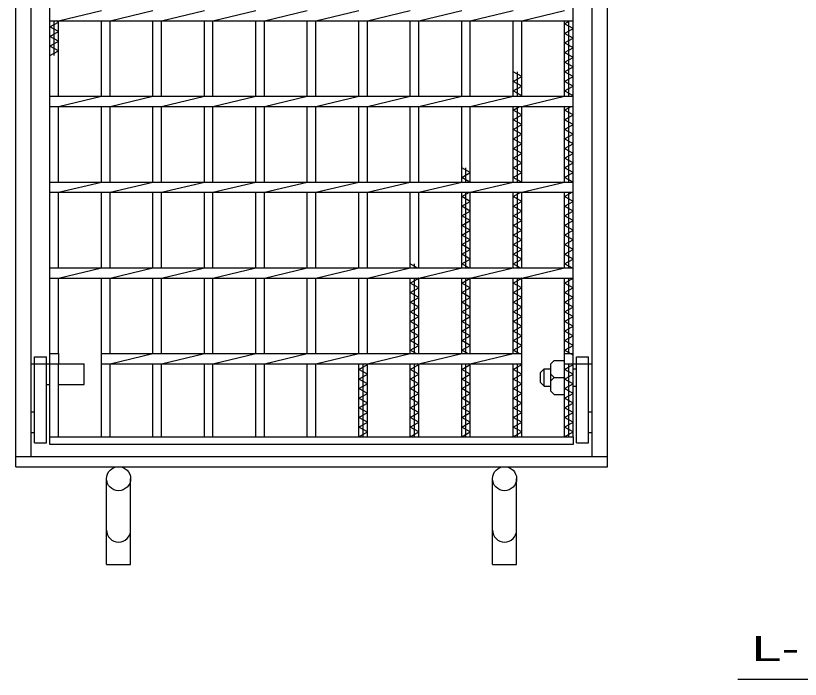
# Model space of a CAD drawing. Units: millimetres, scale not verified. Extents: x -1456 to 1389, y -1026 to 839.
# Drawn here: x -853 to -395.6, y -268.5 to 118.5 of the extents above; entities that cross this region are included whole.
import ezdxf
from ezdxf.enums import TextEntityAlignment as Align

# ---------------------------------------------------------------- set-up
doc = ezdxf.new("R2010")
doc.units = ezdxf.units.MM
doc.header["$LTSCALE"] = 8
for name, color, linetype, lineweight in [('16', 3, 'Continuous', 25), ('19', 6, 'Continuous', 25), ('22', 4, 'Continuous', 25)]:
    doc.layers.add(name, color=color, linetype=linetype, lineweight=lineweight)
doc.styles.add('ベクトル', font='')
doc.styles.get('ベクトル').set_extended_font_data('ベクトル')

msp = doc.modelspace()

# ---------------------------------------------------------------- linework, layer by layer
at = {"layer": '16'}
for p, q in [((-833, -127), (-833, 364)), ((-528, -127), (-528, 364)), ((-833, 115.5), (-833, 121.5)), ((-828, 115.5), (-803, 121.5)), ((-798, 115.5), (-773, 121.5)), ((-768, 115.5), (-743, 121.5)), ((-738, 115.5), (-713, 121.5)), ((-708, 115.5), (-683, 121.5)), ((-678, 115.5), (-653, 121.5)), ((-648, 115.5), (-623, 121.5)), ((-618, 115.5), (-593, 121.5)), ((-588, 115.5), (-563, 121.5)), ((-558, 115.5), (-533, 121.5)), ((-528, 115.5), (-528, 121.5)), ((-833, 115.5), (-528, 115.5)), ((-833, 112), (-828, 114.8)), ((-830.5, 95.2), (-830.5, 115.5)), ((-828, 114.8), (-829.25, 115.5)), ((-828, 71.5), (-828, 115.5)), ((-803, 71.5), (-803, 115.5)), ((-798, 71.5), (-798, 115.5)), ((-773, 71.5), (-773, 115.5)), ((-768, 71.5), (-768, 115.5)), ((-743, 71.5), (-743, 115.5)), ((-738, 71.5), (-738, 115.5)), ((-713, 71.5), (-713, 115.5)), ((-708, 71.5), (-708, 115.5)), ((-683, 71.5), (-683, 115.5)), ((-678, 71.5), (-678, 115.5)), ((-653, 71.5), (-653, 115.5)), ((-648, 71.5), (-648, 115.5)), ((-623, 71.5), (-623, 115.5)), ((-618, 71.5), (-618, 115.5)), ((-593, 71.5), (-593, 115.5)), ((-588, 71.5), (-588, 115.5)), ((-563, 71.5), (-563, 115.5)), ((-558, 71.5), (-558, 115.5)), ((-533, 71.5), (-533, 115.5)), ((-533, 113.8), (-529.964, 115.5)), ((-530.5, 71.5), (-530.5, 115.5)), ((-828, 109.2), (-833, 112)), ((-528, 111), (-533, 113.8)), ((-533, 108.2), (-528, 111)), ((-833, 106.4), (-828, 109.2)), ((-828, 103.6), (-833, 106.4)), ((-528, 105.4), (-533, 108.2)), ((-533, 102.6), (-528, 105.4)), ((-833, 100.8), (-828, 103.6)), ((-828, 98), (-833, 100.8)), ((-528, 99.8), (-533, 102.6)), ((-833, 95.2), (-828, 98)), ((-533, 97), (-528, 99.8)), ((-528, 94.2), (-533, 97)), ((-533, 91.4), (-528, 94.2)), ((-528, 88.6), (-533, 91.4)), ((-533, 85.8), (-528, 88.6)), ((-558, 83), (-563, 85.8)), ((-563, 80.2), (-558, 83)), ((-560.5, 71.5), (-560.5, 85.8)), ((-528, 83), (-533, 85.8)), ((-533, 80.2), (-528, 83)), ((-558, 77.4), (-563, 80.2)), ((-528, 77.4), (-533, 80.2)), ((-563, 74.6), (-558, 77.4)), ((-558, 71.8), (-563, 74.6)), ((-533, 74.6), (-528, 77.4)), ((-528, 71.8), (-533, 74.6)), ((-833, 71.5), (-528, 71.5)), ((-833, 65.5), (-833, 71.5)), ((-828, 65.5), (-803, 71.5)), ((-798, 65.5), (-773, 71.5)), ((-768, 65.5), (-743, 71.5)), ((-738, 65.5), (-713, 71.5)), ((-708, 65.5), (-683, 71.5)), ((-678, 65.5), (-653, 71.5)), ((-648, 65.5), (-623, 71.5)), ((-618, 65.5), (-593, 71.5)), ((-588, 65.5), (-563, 71.5)), ((-558.536, 71.5), (-558, 71.8)), ((-558, 65.5), (-533, 71.5)), ((-528.536, 71.5), (-528, 71.8)), ((-528, 65.5), (-528, 71.5)), ((-833, 65.5), (-528, 65.5)), ((-828, 21.5), (-828, 65.5)), ((-803, 21.5), (-803, 65.5)), ((-798, 21.5), (-798, 65.5)), ((-773, 21.5), (-773, 65.5)), ((-768, 21.5), (-768, 65.5)), ((-743, 21.5), (-743, 65.5)), ((-738, 21.5), (-738, 65.5)), ((-713, 21.5), (-713, 65.5)), ((-708, 21.5), (-708, 65.5)), ((-683, 21.5), (-683, 65.5)), ((-678, 21.5), (-678, 65.5)), ((-653, 21.5), (-653, 65.5)), ((-648, 21.5), (-648, 65.5)), ((-623, 21.5), (-623, 65.5)), ((-618, 21.5), (-618, 65.5)), ((-593, 21.5), (-593, 65.5)), ((-588, 21.5), (-588, 65.5)), ((-563, 21.5), (-563, 65.5)), ((-563, 63.4), (-559.25, 65.5)), ((-560.5, 21.5), (-560.5, 65.5)), ((-558, 21.5), (-558, 65.5)), ((-533, 21.5), (-533, 65.5)), ((-533, 63.4), (-529.25, 65.5)), ((-530.5, 21.5), (-530.5, 65.5)), ((-558, 60.6), (-563, 63.4)), ((-563, 57.8), (-558, 60.6)), ((-528, 60.6), (-533, 63.4)), ((-533, 57.8), (-528, 60.6)), ((-558, 55), (-563, 57.8)), ((-563, 52.2), (-558, 55)), ((-528, 55), (-533, 57.8)), ((-533, 52.2), (-528, 55)), ((-558, 49.4), (-563, 52.2)), ((-528, 49.4), (-533, 52.2)), ((-563, 46.6), (-558, 49.4)), ((-558, 43.8), (-563, 46.6)), ((-533, 46.6), (-528, 49.4)), ((-528, 43.8), (-533, 46.6)), ((-563, 41), (-558, 43.8)), ((-533, 41), (-528, 43.8)), ((-558, 38.2), (-563, 41)), ((-563, 35.4), (-558, 38.2)), ((-528, 38.2), (-533, 41)), ((-533, 35.4), (-528, 38.2)), ((-558, 32.6), (-563, 35.4)), ((-563, 29.8), (-558, 32.6)), ((-528, 32.6), (-533, 35.4)), ((-533, 29.8), (-528, 32.6)), ((-588, 27), (-593, 29.8)), ((-590.5, 21.5), (-590.5, 29.8)), ((-558, 27), (-563, 29.8)), ((-528, 27), (-533, 29.8)), ((-593, 24.2), (-588, 27)), ((-588.179, 21.5), (-593, 24.2)), ((-563, 24.2), (-558, 27)), ((-558.179, 21.5), (-563, 24.2)), ((-533, 24.2), (-528, 27)), ((-528, 21.4), (-533, 24.2)), ((-833, 21.5), (-528, 21.5)), ((-833, 15.5), (-833, 21.5)), ((-828, 15.5), (-803, 21.5)), ((-798, 15.5), (-773, 21.5)), ((-768, 15.5), (-743, 21.5)), ((-738, 15.5), (-713, 21.5)), ((-708, 15.5), (-683, 21.5)), ((-678, 15.5), (-653, 21.5)), ((-648, 15.5), (-623, 21.5)), ((-618, 15.5), (-593, 21.5)), ((-588, 15.5), (-563, 21.5)), ((-558, 15.5), (-533, 21.5)), ((-528, 15.5), (-528, 21.5)), ((-833, 15.5), (-528, 15.5)), ((-828, -28.5), (-828, 15.5)), ((-803, -28.5), (-803, 15.5)), ((-798, -28.5), (-798, 15.5)), ((-773, -28.5), (-773, 15.5)), ((-768, -28.5), (-768, 15.5)), ((-743, -28.5), (-743, 15.5)), ((-738, -28.5), (-738, 15.5)), ((-713, -28.5), (-713, 15.5)), ((-708, -28.5), (-708, 15.5)), ((-683, -28.5), (-683, 15.5)), ((-678, -28.5), (-678, 15.5)), ((-653, -28.5), (-653, 15.5)), ((-648, -28.5), (-648, 15.5)), ((-623, -28.5), (-623, 15.5)), ((-618, -28.5), (-618, 15.5)), ((-593, -28.5), (-593, 15.5)), ((-593, 13), (-588.536, 15.5)), ((-590.5, -28.5), (-590.5, 15.5)), ((-588, -28.5), (-588, 15.5)), ((-563, -28.5), (-563, 15.5)), ((-563, 13), (-558.536, 15.5)), ((-560.5, -28.5), (-560.5, 15.5)), ((-558, -28.5), (-558, 15.5)), ((-533, -28.5), (-533, 15.5)), ((-533, 13), (-528.536, 15.5)), ((-530.5, -28.5), (-530.5, 15.5)), ((-588, 10.2), (-593, 13)), ((-593, 7.4), (-588, 10.2)), ((-558, 10.2), (-563, 13)), ((-563, 7.4), (-558, 10.2)), ((-528, 10.2), (-533, 13)), ((-533, 7.4), (-528, 10.2)), ((-588, 4.6), (-593, 7.4)), ((-593, 1.8), (-588, 4.6)), ((-558, 4.6), (-563, 7.4)), ((-563, 1.8), (-558, 4.6)), ((-528, 4.6), (-533, 7.4)), ((-533, 1.8), (-528, 4.6)), ((-588, -1), (-593, 1.8)), ((-558, -1), (-563, 1.8)), ((-528, -1), (-533, 1.8)), ((-593, -3.8), (-588, -1)), ((-588, -6.6), (-593, -3.8)), ((-563, -3.8), (-558, -1)), ((-558, -6.6), (-563, -3.8)), ((-533, -3.8), (-528, -1)), ((-528, -6.6), (-533, -3.8)), ((-593, -9.4), (-588, -6.6)), ((-563, -9.4), (-558, -6.6)), ((-533, -9.4), (-528, -6.6)), ((-588, -12.2), (-593, -9.4)), ((-593, -15), (-588, -12.2)), ((-558, -12.2), (-563, -9.4)), ((-563, -15), (-558, -12.2)), ((-528, -12.2), (-533, -9.4)), ((-533, -15), (-528, -12.2)), ((-588, -17.8), (-593, -15)), ((-593, -20.6), (-588, -17.8)), ((-558, -17.8), (-563, -15)), ((-563, -20.6), (-558, -17.8)), ((-528, -17.8), (-533, -15)), ((-533, -20.6), (-528, -17.8)), ((-588, -23.4), (-593, -20.6)), ((-558, -23.4), (-563, -20.6)), ((-528, -23.4), (-533, -20.6)), ((-618.893, -28.5), (-623, -26.2)), ((-620.5, -28.5), (-620.5, -26.2)), ((-593, -26.2), (-588, -23.4)), ((-588.893, -28.5), (-593, -26.2)), ((-563, -26.2), (-558, -23.4)), ((-558.893, -28.5), (-563, -26.2)), ((-533, -26.2), (-528, -23.4)), ((-528, -29), (-533, -26.2)), ((-833, -28.5), (-528, -28.5)), ((-833, -34.5), (-833, -28.5)), ((-828, -34.5), (-803, -28.5)), ((-798, -34.5), (-773, -28.5)), ((-768, -34.5), (-743, -28.5)), ((-738, -34.5), (-713, -28.5)), ((-708, -34.5), (-683, -28.5)), ((-678, -34.5), (-653, -28.5)), ((-648, -34.5), (-623, -28.5)), ((-618, -34.5), (-593, -28.5)), ((-588, -34.5), (-563, -28.5)), ((-558, -34.5), (-533, -28.5)), ((-528, -34.5), (-528, -28.5)), ((-833, -34.5), (-528, -34.5)), ((-828, -78.5), (-828, -34.5)), ((-803, -78.5), (-803, -34.5)), ((-798, -78.5), (-798, -34.5)), ((-773, -78.5), (-773, -34.5)), ((-768, -78.5), (-768, -34.5)), ((-743, -78.5), (-743, -34.5)), ((-738, -78.5), (-738, -34.5)), ((-713, -78.5), (-713, -34.5)), ((-708, -78.5), (-708, -34.5)), ((-683, -78.5), (-683, -34.5)), ((-678, -78.5), (-678, -34.5)), ((-653, -78.5), (-653, -34.5)), ((-648, -78.5), (-648, -34.5)), ((-623, -78.5), (-623, -34.5)), ((-623, -37.4), (-618, -34.6)), ((-620.5, -78.5), (-620.5, -34.5)), ((-618, -34.6), (-618.179, -34.5)), ((-618, -78.5), (-618, -34.5)), ((-593, -78.5), (-593, -34.5)), ((-593, -37.4), (-588, -34.6)), ((-590.5, -78.5), (-590.5, -34.5)), ((-588, -34.6), (-588.179, -34.5)), ((-588, -78.5), (-588, -34.5)), ((-563, -78.5), (-563, -34.5)), ((-563, -37.4), (-558, -34.6)), ((-560.5, -78.5), (-560.5, -34.5)), ((-558, -34.6), (-558.179, -34.5)), ((-558, -78.5), (-558, -34.5)), ((-533, -78.5), (-533, -34.5)), ((-533, -37.4), (-528, -34.6)), ((-530.5, -78.5), (-530.5, -34.5)), ((-528, -34.6), (-528.179, -34.5)), ((-618, -40.2), (-623, -37.4)), ((-623, -43), (-618, -40.2)), ((-588, -40.2), (-593, -37.4)), ((-593, -43), (-588, -40.2)), ((-558, -40.2), (-563, -37.4)), ((-563, -43), (-558, -40.2)), ((-528, -40.2), (-533, -37.4)), ((-533, -43), (-528, -40.2)), ((-618, -45.8), (-623, -43)), ((-588, -45.8), (-593, -43)), ((-558, -45.8), (-563, -43)), ((-528, -45.8), (-533, -43)), ((-623, -48.6), (-618, -45.8)), ((-618, -51.4), (-623, -48.6)), ((-593, -48.6), (-588, -45.8)), ((-588, -51.4), (-593, -48.6)), ((-563, -48.6), (-558, -45.8)), ((-558, -51.4), (-563, -48.6)), ((-533, -48.6), (-528, -45.8)), ((-528, -51.4), (-533, -48.6)), ((-623, -54.2), (-618, -51.4)), ((-618, -57), (-623, -54.2)), ((-593, -54.2), (-588, -51.4)), ((-588, -57), (-593, -54.2)), ((-563, -54.2), (-558, -51.4)), ((-558, -57), (-563, -54.2)), ((-533, -54.2), (-528, -51.4)), ((-528, -57), (-533, -54.2)), ((-623, -59.8), (-618, -57)), ((-593, -59.8), (-588, -57)), ((-563, -59.8), (-558, -57)), ((-533, -59.8), (-528, -57)), ((-618, -62.6), (-623, -59.8)), ((-623, -65.4), (-618, -62.6)), ((-588, -62.6), (-593, -59.8)), ((-593, -65.4), (-588, -62.6)), ((-558, -62.6), (-563, -59.8)), ((-563, -65.4), (-558, -62.6)), ((-528, -62.6), (-533, -59.8)), ((-533, -65.4), (-528, -62.6)), ((-618, -68.2), (-623, -65.4)), ((-623, -71), (-618, -68.2)), ((-588, -68.2), (-593, -65.4)), ((-593, -71), (-588, -68.2)), ((-558, -68.2), (-563, -65.4)), ((-563, -71), (-558, -68.2)), ((-528, -68.2), (-533, -65.4)), ((-533, -71), (-528, -68.2)), ((-618, -73.8), (-623, -71)), ((-588, -73.8), (-593, -71)), ((-558, -73.8), (-563, -71)), ((-528, -73.8), (-533, -71)), ((-623, -76.6), (-618, -73.8)), ((-619.607, -78.5), (-623, -76.6)), ((-593, -76.6), (-588, -73.8)), ((-589.607, -78.5), (-593, -76.6)), ((-563, -76.6), (-558, -73.8)), ((-559.607, -78.5), (-563, -76.6)), ((-533, -76.6), (-528, -73.8)), ((-528, -79.4), (-533, -76.6)), ((-833, -78.5), (-828, -78.5)), ((-833, -84.5), (-833, -78.5)), ((-828, -78.5), (-828, -84.5)), ((-803, -84.5), (-803, -78.5)), ((-803, -78.5), (-557.9, -78.5)), ((-798, -84.5), (-773, -78.5)), ((-768, -84.5), (-743, -78.5)), ((-738, -84.5), (-713, -78.5)), ((-708, -84.5), (-683, -78.5)), ((-678, -84.5), (-653, -78.5)), ((-648, -84.5), (-623, -78.5)), ((-618, -84.5), (-593, -78.5)), ((-588, -84.5), (-563, -78.5)), ((-558, -84.5), (-558, -78.5)), ((-533, -84.5), (-533, -78.5)), ((-533, -78.5), (-528, -78.5)), ((-528, -84.5), (-528, -78.5)), ((-833, -84.5), (-828, -84.5)), ((-828, -127), (-828, -84.5)), ((-803, -84.5), (-557.9, -84.5)), ((-803, -127), (-803, -84.5)), ((-798, -127), (-798, -84.5)), ((-773, -127), (-773, -84.5)), ((-768, -127), (-768, -84.5)), ((-743, -127), (-743, -84.5)), ((-738, -127), (-738, -84.5)), ((-713, -127), (-713, -84.5)), ((-708, -127), (-708, -84.5)), ((-683, -127), (-683, -84.5)), ((-678, -127), (-678, -84.5)), ((-653, -127), (-653, -84.5)), ((-653, -87.8), (-648, -85)), ((-650.5, -127), (-650.5, -84.5)), ((-648, -85), (-648.893, -84.5)), ((-648, -127), (-648, -84.5)), ((-623, -127), (-623, -84.5)), ((-623, -87.8), (-618, -85)), ((-620.5, -127), (-620.5, -84.5)), ((-618, -85), (-618.893, -84.5)), ((-618, -127), (-618, -84.5)), ((-593, -127), (-593, -84.5)), ((-593, -87.8), (-588, -85)), ((-590.5, -127), (-590.5, -84.5)), ((-588, -85), (-588.893, -84.5)), ((-588, -127), (-588, -84.5)), ((-563, -127), (-563, -84.5)), ((-563, -87.8), (-558, -85)), ((-560.5, -127), (-560.5, -84.5)), ((-558, -85), (-558.893, -84.5)), ((-558, -84.5), (-557.9, -84.476)), ((-558, -127), (-558, -84.5)), ((-533, -84.5), (-528, -84.5)), ((-533, -127), (-533, -84.5)), ((-533, -87.8), (-528, -85)), ((-530.5, -127), (-530.5, -84.5)), ((-528, -85), (-528.893, -84.5)), ((-648, -90.6), (-653, -87.8)), ((-653, -93.4), (-648, -90.6)), ((-618, -90.6), (-623, -87.8)), ((-623, -93.4), (-618, -90.6)), ((-588, -90.6), (-593, -87.8)), ((-593, -93.4), (-588, -90.6)), ((-558, -90.6), (-563, -87.8)), ((-563, -93.4), (-558, -90.6)), ((-528, -90.6), (-533, -87.8)), ((-533, -93.4), (-528, -90.6)), ((-648, -96.2), (-653, -93.4)), ((-618, -96.2), (-623, -93.4)), ((-588, -96.2), (-593, -93.4)), ((-558, -96.2), (-563, -93.4)), ((-528, -96.2), (-533, -93.4)), ((-653, -99), (-648, -96.2)), ((-648, -101.8), (-653, -99)), ((-623, -99), (-618, -96.2)), ((-618, -101.8), (-623, -99)), ((-593, -99), (-588, -96.2)), ((-588, -101.8), (-593, -99)), ((-563, -99), (-558, -96.2)), ((-558, -101.8), (-563, -99)), ((-533, -99), (-528, -96.2)), ((-528, -101.8), (-533, -99)), ((-653, -104.6), (-648, -101.8)), ((-648, -107.4), (-653, -104.6)), ((-623, -104.6), (-618, -101.8)), ((-618, -107.4), (-623, -104.6)), ((-593, -104.6), (-588, -101.8)), ((-588, -107.4), (-593, -104.6)), ((-563, -104.6), (-558, -101.8)), ((-558, -107.4), (-563, -104.6)), ((-533, -104.6), (-528, -101.8)), ((-528, -107.4), (-533, -104.6)), ((-653, -110.2), (-648, -107.4)), ((-623, -110.2), (-618, -107.4)), ((-593, -110.2), (-588, -107.4)), ((-563, -110.2), (-558, -107.4)), ((-533, -110.2), (-528, -107.4)), ((-648, -113), (-653, -110.2)), ((-653, -115.8), (-648, -113)), ((-618, -113), (-623, -110.2)), ((-623, -115.8), (-618, -113)), ((-588, -113), (-593, -110.2)), ((-593, -115.8), (-588, -113)), ((-558, -113), (-563, -110.2)), ((-563, -115.8), (-558, -113)), ((-528, -113), (-533, -110.2)), ((-533, -115.8), (-528, -113)), ((-648, -118.6), (-653, -115.8)), ((-653, -121.4), (-648, -118.6)), ((-618, -118.6), (-623, -115.8)), ((-623, -121.4), (-618, -118.6)), ((-588, -118.6), (-593, -115.8)), ((-593, -121.4), (-588, -118.6)), ((-558, -118.6), (-563, -115.8)), ((-563, -121.4), (-558, -118.6)), ((-528, -118.6), (-533, -115.8)), ((-533, -121.4), (-528, -118.6)), ((-648, -124.2), (-653, -121.4)), ((-618, -124.2), (-623, -121.4)), ((-588, -124.2), (-593, -121.4)), ((-558, -124.2), (-563, -121.4)), ((-528, -124.2), (-533, -121.4)), ((-833, -127), (-528, -127)), ((-833, -131.5), (-833, -127)), ((-833, -127), (-828, -127)), ((-803, -127), (-798, -127)), ((-773, -127), (-768, -127)), ((-743, -127), (-738, -127)), ((-713, -127), (-708, -127)), ((-683, -127), (-678, -127)), ((-653, -127), (-648, -124.2)), ((-653, -127), (-648, -127)), ((-623, -127), (-618, -124.2)), ((-623, -127), (-618, -127)), ((-593, -127), (-588, -124.2)), ((-593, -127), (-588, -127)), ((-563, -127), (-558, -124.2)), ((-563, -127), (-558, -127)), ((-533, -127), (-528, -124.2)), ((-533, -127), (-528, -127)), ((-528, -127), (-528, -131.5)), ((-528, -131.5), (-833, -131.5))]:
    msp.add_line(p, q, dxfattribs=at)
at = {"layer": '19'}
for p, q in [((-853, -144.5), (-853, 381.5)), ((-508, -144.5), (-508, 381.5)), ((-844, -138.5), (-844, 375.5)), ((-517, -138.5), (-517, 375.5)), ((-842, -80.5), (-835, -80.5)), ((-842, -130.5), (-842, -80.5)), ((-835, -130.5), (-835, -80.5)), ((-526, -130.5), (-526, -80.5)), ((-526, -80.5), (-519, -80.5)), ((-519, -130.5), (-519, -80.5)), ((-844, -84.5), (-833, -84.5)), ((-835, -84.5), (-833, -84.5)), ((-828, -84.5), (-813, -84.5)), ((-813, -96.5), (-813, -84.5)), ((-541, -84.5), (-539, -82.5)), ((-541, -100.5), (-541, -84.5)), ((-539, -82.5), (-533, -82.5)), ((-533, -102.5), (-533, -82.5)), ((-528, -84.5), (-517, -84.5)), ((-547, -89.5), (-545, -87.5)), ((-547, -95.5), (-547, -89.5)), ((-545, -87.5), (-541, -87.5)), ((-545, -97.5), (-545, -87.5)), ((-539, -92.5), (-541, -90.5)), ((-528, -87.5), (-526, -87.5)), ((-545, -97.5), (-547, -95.5)), ((-541, -94.5), (-539, -92.5)), ((-539, -92.5), (-533, -92.5)), ((-835, -96.5), (-833, -96.5)), ((-828, -96.5), (-813, -96.5)), ((-545, -97.5), (-541, -97.5)), ((-539, -102.5), (-541, -100.5)), ((-528, -97.5), (-526, -97.5)), ((-539, -102.5), (-533, -102.5)), ((-844, -112.5), (-842, -112.5)), ((-519, -112.5), (-517, -112.5)), ((-844, -124.5), (-842, -124.5)), ((-519, -124.5), (-517, -124.5)), ((-842, -130.5), (-835, -130.5)), ((-526, -130.5), (-519, -130.5)), ((-853, -138.5), (-508, -138.5)), ((-853, -144.5), (-508, -144.5)), ((-800, -201.5), (-800, -151.5)), ((-786, -201.5), (-786, -151.5)), ((-575, -201.5), (-575, -151.5)), ((-561, -201.5), (-561, -151.5)), ((-800, -201.5), (-786, -201.5)), ((-575, -201.5), (-561, -201.5))]:
    msp.add_line(p, q, dxfattribs=at)
for centre in [(-793, -151.5), (-568, -151.5)]:
    msp.add_circle(centre, 7, dxfattribs=at)
for centre in [(-793, -181.5), (-568, -181.5)]:
    msp.add_arc(centre, 7, 180, 0, dxfattribs=at)
at = {"layer": '22'}
msp.add_line((-432, -268.5), (-272, -268.5), dxfattribs=at)

# ---------------------------------------------------------------- texts
at = {"layer": '22', "color": 2, "style": 'ベクトル', "width": 1.6}
msp.add_text('L-', height=14.66, dxfattribs=at).set_placement((-424, -250.5), align=Align.MIDDLE_LEFT)

doc.saveas('drawing.dxf')
